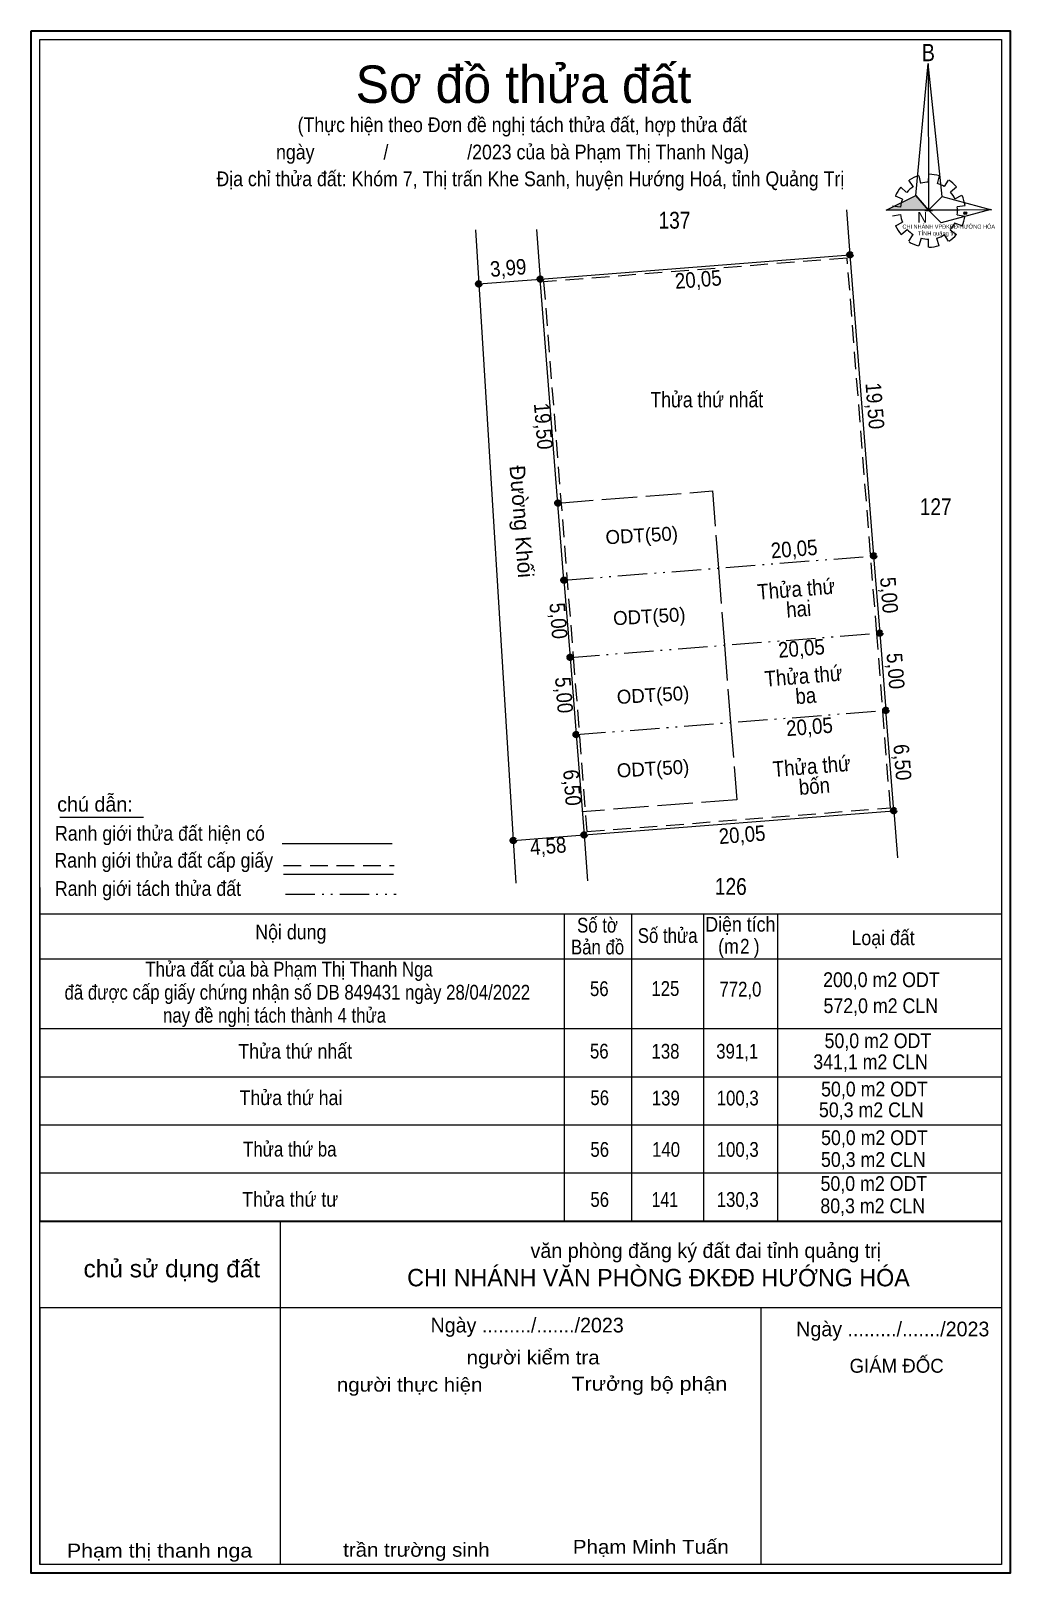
# Model space of a CAD drawing. Header units: metres. Extents: x 549157.8 to 549221, y 1840497.6 to 1840597.2.
import ezdxf
from ezdxf.enums import TextEntityAlignment as Align

# ---------------------------------------------------------------- set-up
doc = ezdxf.new("R2010")
doc.units = ezdxf.units.M
doc.header["$LTSCALE"] = 0.38
doc.header["$PDMODE"] = 32
doc.header["$PDSIZE"] = 0.19
for name, pattern in [('DASH_DOUBLE_DOT', [9.2, 5, -1.2, 0.3, -1.2, 0.3, -1.2]), ('LONG_DASHED', [7.5, 6, -1.5]), ('MEDIUM_DASHED', [4.5, 3, -1.5])]:
    doc.linetypes.add(name, pattern=pattern)
for name, color, linetype, lineweight in [('1', 7, 'Continuous', 13), ('10', 7, 'Continuous', 13), ('14', 7, 'LONG_DASHED', 13), ('16', 7, 'Continuous', 13), ('17', 7, 'Continuous', 13), ('18', 7, 'Continuous', 13), ('20', 7, 'MEDIUM_DASHED', 13), ('22', 7, 'Continuous', 13), ('5', 7, 'Continuous', 35), ('63', 7, 'DASH_DOUBLE_DOT', 13), ('8', 7, 'MEDIUM_DASHED', 13), ('9', 7, 'Continuous', 13)]:
    doc.layers.add(name, color=color, linetype=linetype, lineweight=lineweight)
doc.layers.add('13', color=7, linetype='Continuous')
doc.layers.add('4', color=7, linetype='Continuous')

msp = doc.modelspace()

# ---------------------------------------------------------------- hatches: boundary and pattern name
at = {"layer": '1'}
msp.add_hatch(color=256, dxfattribs=at).paths.add_polyline_path([(549212.96, 1840585.61), (549214.89, 1840586.55), (549215.71, 1840585.61)])
at = {"layer": '20'}
for points in [[(549210.8335, 1840582.7301, 1), (549210.4335, 1840582.7301, 1)], [(549186.8689, 1840580.8498, 1), (549186.4689, 1840580.8498, 1)], [(549190.8449, 1840581.1626, 1), (549190.4449, 1840581.1626, 1)], [(549191.9827, 1840566.7002, 1), (549191.5827, 1840566.7002, 1)], [(549212.3629, 1840563.2896, 1), (549211.9629, 1840563.2896, 1)], [(549192.3743, 1840561.7229, 1), (549191.9743, 1840561.7229, 1)], [(549212.7551, 1840558.305, 1), (549212.3551, 1840558.305, 1)], [(549192.7664, 1840556.7383, 1), (549192.3664, 1840556.7383, 1)], [(549213.1472, 1840553.3204, 1), (549212.7472, 1840553.3204, 1)], [(549213.1472, 1840553.3204, 1), (549212.7472, 1840553.3204, 1)], [(549193.1586, 1840551.7537, 1), (549192.7586, 1840551.7537, 1)], [(549193.1586, 1840551.7537, 1), (549192.7586, 1840551.7537, 1)], [(549213.657, 1840546.8404, 1), (549213.257, 1840546.8404, 1)], [(549189.102, 1840544.9145, 1), (549188.702, 1840544.9145, 1)], [(549193.6683, 1840545.2737, 1), (549193.2683, 1840545.2737, 1)]]:
    msp.add_hatch(color=256, dxfattribs=at).paths.add_polyline_path(points)

# ---------------------------------------------------------------- linework, layer by layer
at = {"layer": '1'}
for p, q in [((549215.71, 1840587.42), (549215.73, 1840587.93)), ((549213.91, 1840587.1), (549214.29, 1840586.76)), ((549214.72, 1840587.13), (549214.44, 1840587.55)), ((549215.07, 1840587.83), (549215.19, 1840587.34)), ((549216.39, 1840587.83), (549216.27, 1840587.32)), ((549216.73, 1840587.13), (549217, 1840587.55)), ((549217.51, 1840587.1), (549217.12, 1840586.78)), ((549214.03, 1840586.33), (549213.57, 1840586.52)), ((549217.4, 1840586.35), (549217.86, 1840586.57)), ((549213.37, 1840585.9), (549213.88, 1840585.82)), ((549213.88, 1840585.31), (549213.37, 1840585.23)), ((549215.47, 1840585.59), (549215.96, 1840585.59)), ((549218.07, 1840585.9), (549217.55, 1840585.82)), ((549217.55, 1840585.31), (549218.07, 1840585.23)), ((549213.57, 1840584.61), (549214.03, 1840584.83)), ((549214.33, 1840584.35), (549213.94, 1840584.03)), ((549214.44, 1840583.6), (549214.7, 1840584.05)), ((549217, 1840583.6), (549216.73, 1840584.03)), ((549217.09, 1840584.35), (549217.51, 1840584.04)), ((549217.87, 1840584.59), (549217.37, 1840584.78)), ((549215.22, 1840583.8), (549215.07, 1840583.31)), ((549215.71, 1840583.23), (549215.71, 1840583.72)), ((549216.22, 1840583.8), (549216.37, 1840583.32)), ((549158.33, 1840541.87), (549158.33, 1840520.35)), ((549158.33, 1840540.19), (549220.41, 1840540.19)), ((549192.18, 1840540.19), (549192.18, 1840520.35)), ((549196.53, 1840540.19), (549196.53, 1840520.35)), ((549201.17, 1840540.19), (549201.17, 1840520.35)), ((549205.96, 1840540.19), (549205.96, 1840520.35)), ((549158.33, 1840537.28), (549220.41, 1840537.28)), ((549158.33, 1840532.77), (549220.41, 1840532.77)), ((549158.33, 1840529.66), (549220.41, 1840529.66)), ((549158.33, 1840526.56), (549220.41, 1840526.56)), ((549158.33, 1840523.45), (549220.41, 1840523.45)), ((549159.42, 1840520.34), (549220.4, 1840520.34)), ((549162.47, 1840520.34), (549220.4, 1840520.34)), ((549168.4, 1840520.34), (549220.41, 1840520.34)), ((549173.85, 1840520.34), (549173.85, 1840498.18)), ((549157.76, 1840519.79), (549157.76, 1840497.61)), ((549158.33, 1840514.76), (549220.4, 1840514.76)), ((549158.33, 1840514.76), (549158.33, 1840498.18)), ((549204.88, 1840514.76), (549204.88, 1840498.18))]:
    msp.add_line(p, q, dxfattribs=at)
at = {"layer": '1', "lineweight": 35}
msp.add_line((549158.33, 1840520.34), (549220.4, 1840520.34), dxfattribs=at)
at = {"layer": '1'}
for points in [[(549215.68, 1840595.09), (549215.71, 1840585.61), (549214.89, 1840586.55)], [(549215.68, 1840595.09), (549215.71, 1840585.61), (549216.59, 1840586.49)], [(549212.96, 1840585.61), (549214.89, 1840586.55), (549215.71, 1840585.61)], [(549219.76, 1840585.64), (549215.71, 1840585.61), (549216.59, 1840586.49)], [(549219.73, 1840585.66), (549216.51, 1840584.79), (549215.71, 1840585.61)]]:
    msp.add_lwpolyline(points, close=True, dxfattribs=at)
for centre, major_axis, start_param, end_param in [((549215.7218, 1840585.5774), (2.363, 0), 1.2792421, 1.5633222), ((549215.7218, 1840585.5774), (2.363, 0), 2.4395818, 2.7240025), ((549215.7218, 1840585.5774), (1.852, 0), 2.1337354, 2.4449626), ((549215.7218, 1840585.5774), (2.363, 0), 1.8495599, 2.1390092), ((549215.7218, 1840585.5774), (1.852, 0), 1.5698559, 1.8561107), ((549215.7218, 1840585.5774), (1.852, 0), 1.0027091, 1.2755622), ((549215.7218, 1840585.5774), (2.363, 0), 0.7105624, 0.9968723), ((549215.7214, 1840585.5821), (1.852, 0), 2.7236855, 3.0151582), ((549215.7218, 1840585.5774), (1.852, 0), 0.4267838, 0.7064646), ((549215.7218, 1840585.5774), (2.363, 0), 0.1390515, 0.4339332), ((549215.7214, 1840585.5821), (1.852, 0), 3.2822995, 3.5610505), ((549215.7218, 1840585.5774), (1.852, 0), 6.1355839, 6.4161846), ((549215.7218, 1840585.5774), (2.363, 0), 5.8523029, 6.1383965), ((549215.7214, 1840585.5821), (2.363, 0), 3.5698864, 3.8569187), ((549215.7214, 1840585.5821), (1.852, 0), 3.8607757, 4.1325826), ((549215.7218, 1840585.5774), (1.852, 0), 4.9908713, 5.2893316), ((549215.7218, 1840585.5774), (2.363, 0), 5.2856142, 5.567987), ((549215.7218, 1840585.5774), (1.852, 0), 5.5613733, 5.8395144), ((549215.7083, 1840585.5634), (2.363, 0), 4.1470906, 4.4365931), ((549215.7218, 1840585.5774), (1.852, 0), 4.4385468, 4.71314), ((549215.7218, 1840585.5774), (2.363, 0), 4.7130101, 4.9976105)]:
    msp.add_ellipse(centre, major_axis=major_axis, ratio=0.995001, start_param=start_param, end_param=end_param, dxfattribs=at)
msp.add_point((549218.07, 1840585.42), dxfattribs=at)
at = {"layer": '10', "linetype": 'DASH_DOUBLE_DOT'}
for p, q in [((549192.17, 1840561.72), (549212.16, 1840563.29)), ((549192.57, 1840556.74), (549212.56, 1840558.31)), ((549192.96, 1840551.75), (549212.95, 1840553.32))]:
    msp.add_line(p, q, dxfattribs=at)
at = {"layer": '10'}
for p, q in [((549212.16, 1840563.29), (549212.56, 1840558.31)), ((549192.17, 1840561.72), (549192.57, 1840556.74)), ((549212.56, 1840558.31), (549212.95, 1840553.32)), ((549192.57, 1840556.74), (549192.96, 1840551.75))]:
    msp.add_line(p, q, dxfattribs=at)
for points in [[(549192.17, 1840561.72), (549190.64, 1840581.16), (549210.63, 1840582.73), (549212.16, 1840563.29)], [(549192.96, 1840551.75), (549193.47, 1840545.27), (549213.46, 1840546.84), (549212.95, 1840553.32)]]:
    msp.add_lwpolyline(points, dxfattribs=at)
at = {"layer": '14'}
for p, q in [((549202.14, 1840562.5), (549202.53, 1840557.52)), ((549202.53, 1840557.52), (549202.93, 1840552.54))]:
    msp.add_line(p, q, dxfattribs=at)
for points in [[(549191.78, 1840566.7), (549201.75, 1840567.48), (549202.14, 1840562.5)], [(549202.93, 1840552.54), (549203.32, 1840547.55), (549193.35, 1840546.77)]]:
    msp.add_lwpolyline(points, dxfattribs=at)
at = {"layer": '16'}
for p, q in [((549210.4, 1840585.63), (549210.63, 1840582.73)), ((549190.39, 1840584.37), (549190.64, 1840581.16)), ((549213.46, 1840546.84), (549213.7, 1840543.79)), ((549193.47, 1840545.27), (549193.7, 1840542.31))]:
    msp.add_line(p, q, dxfattribs=at)
at = {"layer": '17'}
msp.add_line((549159.64, 1840546.43), (549165.03, 1840546.43), dxfattribs=at)
at = {"layer": '18'}
for p, q in [((549173.99, 1840544.73), (549181.09, 1840544.73)), ((549174.07, 1840542.73), (549181.16, 1840542.73))]:
    msp.add_line(p, q, dxfattribs=at)
at = {"layer": '18', "linetype": 'MEDIUM_DASHED'}
msp.add_line((549174.07, 1840543.3), (549181.22, 1840543.3), dxfattribs=at)
at = {"layer": '20'}
for centre in [(549210.6335, 1840582.7301), (549186.6689, 1840580.8498), (549190.6449, 1840581.1626), (549191.7827, 1840566.7002), (549212.1629, 1840563.2896), (549192.1743, 1840561.7229), (549212.5551, 1840558.305), (549192.5664, 1840556.7383), (549212.9472, 1840553.3204), (549212.9472, 1840553.3204), (549192.9586, 1840551.7537), (549192.9586, 1840551.7537), (549213.457, 1840546.8404), (549188.902, 1840544.9145), (549193.4683, 1840545.2737)]:
    msp.add_circle(centre, 0.2, dxfattribs=at)
at = {"layer": '22'}
msp.add_line((549186.45, 1840584.35), (549189.07, 1840542.15), dxfattribs=at)
at = {"layer": '4'}
msp.add_point((549191.78, 1840566.7), dxfattribs=at)
at = {"layer": '5'}
msp.add_lwpolyline([(549157.77, 1840597.19), (549220.97, 1840597.19), (549220.97, 1840497.61), (549157.77, 1840497.61)], close=True, dxfattribs=at)
at = {"layer": '5', "lineweight": 13}
msp.add_lwpolyline([(549220.41, 1840520.34), (549220.41, 1840498.17), (549158.33, 1840498.17), (549158.33, 1840596.63), (549220.41, 1840596.63), (549220.41, 1840498.17)], dxfattribs=at)
at = {"layer": '63'}
msp.add_line((549174.2, 1840541.45), (549181.34, 1840541.45), dxfattribs=at)
at = {"layer": '8'}
msp.add_lwpolyline([(549213.24, 1840547.02), (549212.36, 1840558.29), (549210.45, 1840582.52), (549190.86, 1840580.98), (549192.77, 1840556.75), (549193.65, 1840545.49)], close=True, dxfattribs=at)
at = {"layer": '9'}
for p, q in [((549186.67, 1840580.85), (549190.64, 1840581.16)), ((549188.9, 1840544.91), (549193.47, 1840545.27))]:
    msp.add_line(p, q, dxfattribs=at)

# ---------------------------------------------------------------- texts
at = {"layer": '1'}
for s, height, width, p in [('B', 1.113, 0.85, (549215.27, 1840595.23)), ('N', 0.6953, 0.95, (549214.98, 1840584.8)), ('CHI NHÁNH VPĐKĐĐ-HƯỚNG HÓA', 0.2632, 0.85, (549214.02, 1840584.42)), ('TỈNH quảng trị', 0.2631, 1.05, (549215.02, 1840583.98))]:
    msp.add_text(s, height=height, dxfattribs=dict(at, width=width)).set_placement(p)
msp.add_text('Sơ đồ thửa đất', height=2.413, dxfattribs=at).set_placement((549189.56, 1840592.54), align=Align.CENTER)
for s, height, p in [('văn phòng đăng ký đất đai tỉnh quảng trị', 0.9511, (549212.64, 1840517.96)), ('CHI NHÁNH VĂN PHÒNG ĐKĐĐ HƯỚNG HÓA', 1.123, (549214.49, 1840516.13)), ('GIÁM ĐỐC', 0.8986, (549216.68, 1840510.55))]:
    msp.add_text(s, height=height, dxfattribs=at).set_placement(p, align=Align.RIGHT)
for s, height, width, p in [('chủ sử dụng đất', 1.123, 1.05, (549172.56, 1840516.71)), ('người kiểm tra', 0.8986, 1.1, (549194.47, 1840511.09)), ('người thực hiện', 0.8986, 1.1, (549186.91, 1840509.33)), ('Trưởng bộ phận', 0.8986, 1.15, (549202.71, 1840509.39)), ('Phạm thị thanh nga', 0.8971, 1.15, (549172.05, 1840498.62)), ('trần trường sinh', 0.8971, 1.1, (549187.37, 1840498.67)), ('Phạm Minh Tuấn', 0.8986, 1.1, (549202.81, 1840498.86))]:
    msp.add_text(s, height=height, dxfattribs=dict(at, width=width)).set_placement(p, align=Align.RIGHT)
at = {"layer": '13'}
for s, height, width, p in [('(Thực hiện theo Đơn đề nghị tách thửa đất, hợp thửa đất ', 0.9512, 0.9, (549189.64, 1840590.65)), ('ngày              /                /2023 của bà Phạm Thị Thanh Nga)', 0.9511, 0.9, (549188.855, 1840588.89)), ('Địa chỉ thửa đất: Khóm 7, Thị trấn Khe Sanh, huyện Hướng Hoá, tỉnh Quảng Trị', 0.9512, 0.9, (549190, 1840587.16)), ('137', 1.085, 0.85, (549199.305, 1840584.42)), ('127', 1.085, 0.85, (549216.165, 1840565.92))]:
    msp.add_text(s, height=height, dxfattribs=dict(at, width=width)).set_placement(p, align=Align.CENTER)
for p in [(549197.2142, 1840564.1694), (549197.7042, 1840558.9394), (549197.9442, 1840553.8594), (549197.9442, 1840549.1094)]:
    msp.add_text('ODT(50)', height=0.8998, rotation=3.291, dxfattribs=at).set_placement(p, align=Align.CENTER)
at = {"layer": '13', "width": 0.85}
msp.add_text('126', height=1.085, rotation=359.38, dxfattribs=at).set_placement((549202.9341, 1840541.4086), align=Align.CENTER)
at = {"layer": '18'}
for s, height, width, p in [('Thửa thứ nhất', 1, 0.85, (549201.39, 1840572.88)), ('Nội dung', 0.9532, 0.9, (549174.54, 1840538.53)), ('Số tờ', 0.9532, 0.85, (549194.335, 1840538.97)), ('Số thửa', 0.9532, 0.85, (549198.865, 1840538.3)), ('Diện tích', 0.9532, 0.9, (549203.555, 1840539.03)), ('Loại đất', 0.9532, 0.9, (549212.77, 1840538.16)), ('Bản đồ', 0.9532, 0.85, (549194.34, 1840537.56)), ('(m   )', 0.9532, 0.9, (549203.46, 1840537.61)), ('2', 0.9532, 0.85, (549203.845, 1840537.61)), ('200,0 m2 ODT', 0.9532, 0.9, (549212.66, 1840535.45)), (' đã được cấp giấy chứng nhận số DB 849431 ngày 28/04/2022', 0.9532, 0.85, (549174.81, 1840534.64)), ('56', 0.9532, 0.85, (549194.45, 1840534.87)), ('125', 0.9532, 0.85, (549198.715, 1840534.88)), ('772,0', 0.9532, 0.85, (549203.56, 1840534.84)), ('572,0 m2 CLN', 0.9532, 0.9, (549212.62, 1840533.77)), ('50,0 m2 ODT', 0.9532, 0.9, (549212.435, 1840531.51)), ('Thửa thứ nhất', 0.9532, 0.9, (549174.825, 1840530.83)), ('56', 0.9532, 0.85, (549194.45, 1840530.84)), ('138', 0.9532, 0.85, (549198.725, 1840530.83)), ('391,1', 0.9532, 0.85, (549203.355, 1840530.83)), ('341,1 m2 CLN', 0.9532, 0.9, (549211.96, 1840530.15)), ('50,0 m2 ODT', 0.9532, 0.9, (549212.21, 1840528.39)), ('Thửa thứ hai', 0.9532, 0.9, (549174.55, 1840527.83)), ('56', 0.9532, 0.85, (549194.48, 1840527.83)), ('139', 0.9532, 0.85, (549198.745, 1840527.81)), ('100,3', 0.9532, 0.85, (549203.385, 1840527.81)), ('50,3 m2 CLN', 0.9532, 0.9, (549212.01, 1840527.05)), ('50,0 m2 ODT', 0.9532, 0.9, (549212.21, 1840525.25)), ('Thửa thứ ba', 0.9532, 0.85, (549174.475, 1840524.51)), ('56', 0.9532, 0.85, (549194.48, 1840524.49)), ('140', 0.9532, 0.85, (549198.76, 1840524.49)), ('100,3', 0.9532, 0.85, (549203.385, 1840524.49)), ('50,3 m2 CLN', 0.9532, 0.9, (549212.14, 1840523.84)), ('50,0 m2 ODT', 0.9532, 0.9, (549212.175, 1840522.29)), ('Thửa thứ tư', 0.9532, 0.9, (549174.5, 1840521.27)), ('56', 0.9532, 0.85, (549194.48, 1840521.26)), ('141', 0.9532, 0.8, (549198.68, 1840521.26)), ('130,3', 0.9532, 0.85, (549203.385, 1840521.26)), ('80,3 m2 CLN', 0.9532, 0.9, (549212.1, 1840520.85))]:
    msp.add_text(s, height=height, dxfattribs=dict(at, width=width)).set_placement(p, align=Align.CENTER)
at = {"layer": '18', "width": 0.9}
for s, p in [('Thửa thứ ', (549207.3605, 1840560.666)), ('hai', (549207.3555, 1840559.3655)), ('Thửa thứ ', (549207.8305, 1840555.056)), ('ba', (549207.8155, 1840553.762)), ('Thửa thứ ', (549208.3605, 1840549.226)), ('bốn', (549208.3705, 1840547.931))]:
    msp.add_text(s, height=1, rotation=4.536, dxfattribs=at).set_placement(p, align=Align.CENTER)
at = {"layer": '18'}
msp.add_text('chú dẫn:', height=0.9511, dxfattribs=at).set_placement((549159.46, 1840546.78))
for s, height, width, p in [('Ranh giới thửa đất hiện có ', 0.9511, 0.9, (549159.32, 1840544.9)), ('Ranh giới thửa đất cấp giấy', 0.9511, 0.9, (549159.28, 1840543.16)), ('Ranh giới tách thửa đất', 0.9511, 0.9, (549159.31, 1840541.34)), ('Thửa đất của bà Phạm Thị Thanh Nga', 0.9532, 0.85, (549165.15, 1840536.13)), ('nay đề nghị tách thành 4 thửa', 0.9532, 0.85, (549166.29, 1840533.15))]:
    msp.add_text(s, height=height, dxfattribs=dict(at, width=width)).set_placement(p)
for p in [(549189.795, 1840513.15), (549213.395, 1840512.9)]:
    msp.add_text('Ngày ........./......./2023', height=0.9477, dxfattribs=at).set_placement(p, align=Align.CENTER)
at = {"layer": '5', "width": 0.9}
for s, rotation, p in [('3,99', 4.498, (549188.6108, 1840581.3913)), ('20,05', 4.484, (549200.8759, 1840580.6457)), ('19,50', 274.498, (549211.7477, 1840572.9342)), ('19,50', 274.498, (549190.3477, 1840571.6242)), ('20,05', 4.482, (549207.0659, 1840563.2457)), ('5,00', 274.499, (549212.6617, 1840560.7142)), ('5,00', 274.498, (549191.3221, 1840559.0592)), ('20,05', 4.482, (549207.5359, 1840556.8257)), ('5,00', 274.498, (549213.0821, 1840555.8192)), ('5,00', 274.499, (549191.6817, 1840554.2642)), ('20,05', 4.482, (549208.0559, 1840551.7657)), ('6,50', 274.498, (549213.5221, 1840549.9292)), ('6,50', 274.497, (549192.2021, 1840548.2892)), ('4,58', 4.498, (549191.1908, 1840544.0605)), ('20,05', 4.482, (549203.7059, 1840544.7957))]:
    msp.add_text(s, height=1, rotation=rotation, dxfattribs=at).set_placement(p, align=Align.CENTER)
at = {"layer": '5'}
msp.add_text('Đường Khối', height=1, rotation=274.498, dxfattribs=at).set_placement((549188.9373, 1840565.4692), align=Align.CENTER)

doc.saveas('drawing.dxf')
